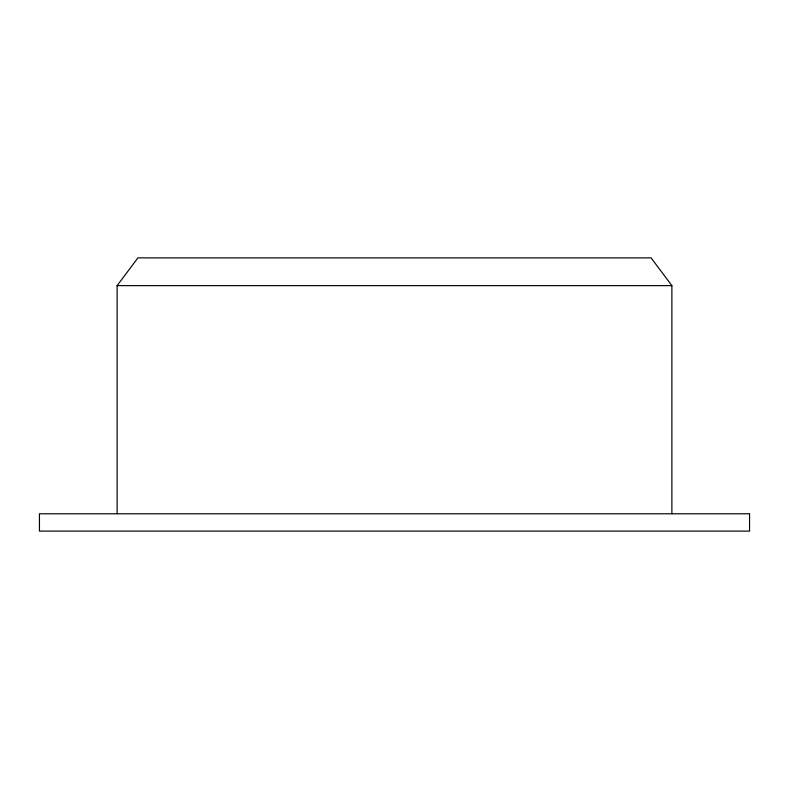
<?xml version="1.0" encoding="UTF-8"?>
<svg xmlns="http://www.w3.org/2000/svg" width="789" height="789" viewBox="0 0 789 789"><rect width="100%" height="100%" fill="white"/><g stroke="black" fill="none" stroke-linecap="round" stroke-linejoin="round"><path stroke-width="1.18" d="M117.117 513.777L117.117 285.628L137.917 257.885L651.083 257.885L671.883 285.628L671.883 513.777M117.117 285.628L671.883 285.628M749.55 513.777L39.45 513.777L39.45 531.115L749.55 531.115L749.55 513.777"/></g></svg>
